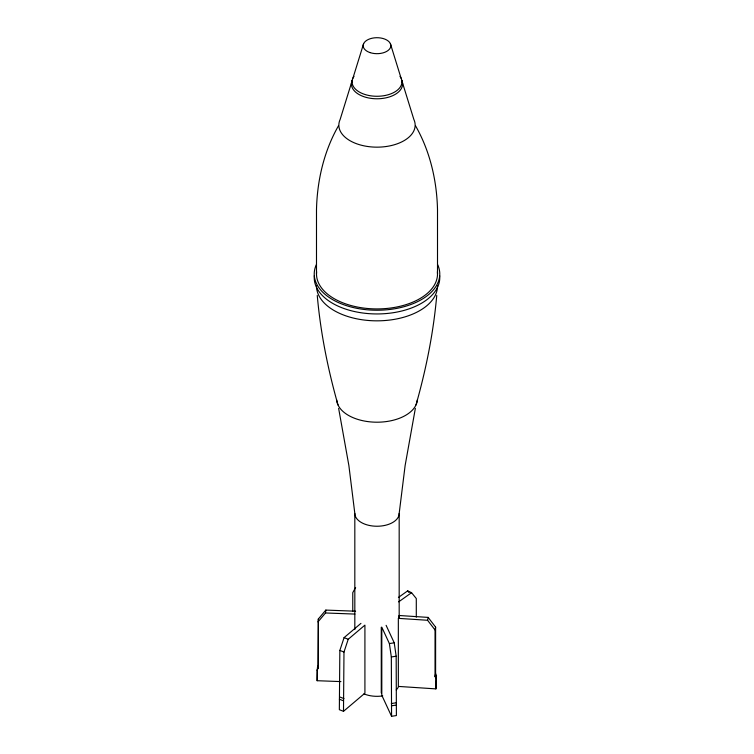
<?xml version="1.0" encoding="UTF-8"?>
<svg xmlns="http://www.w3.org/2000/svg" width="754" height="754" viewBox="0 0 754 754"><rect width="100%" height="100%" fill="white"/><g stroke="black" fill="none" stroke-linecap="round" stroke-linejoin="round"><path stroke-width="1.13" d="M436.745 295.417C433.484 332.486 426.142 369.13 416.01 404.917M399.177 617.837L399.177 513.436L405.124 465.538L415.36 408.376M340.912 681.597L317.132 680.711L317.132 670.212L317.999 668.468L318.329 619.006L325.822 610.09L355.605 611.202M317.132 670.212L318.329 665.584L318.329 619.006M317.999 668.468L318.329 665.584M317.132 680.711L317.453 667.328M317.999 621.89L325.502 612.974L325.822 610.09M427.575 620.278L398.338 618.355L398.338 686.413L435.906 688.883L435.906 678.383L435.039 676.545L435.039 629.976L427.575 620.278L428.14 617.403L398.989 615.49L398.989 617.837M435.039 629.976L435.605 627.102L428.14 617.403M435.039 676.545L435.605 673.68L435.605 627.102M435.906 678.383L436.481 675.509L435.605 673.68M435.906 688.883L436.481 675.509M343.494 711.324L343.984 652.05L348.216 639.269L364.917 625.132L364.917 693.18L343.494 711.324L339.347 709.693L339.847 650.419L344.078 637.639L360.94 623.37M352.929 78.171L363.626 43.619M355.624 587.46L352.768 592.653L352.768 611.277M338.442 125.861C323.909 151.243 317.123 180.724 316.492 209.819L316.492 273.994M398.414 597.451L407.669 590.872L411.561 592.691L416.293 598.535L416.293 617.158M398.659 601.862L411.561 592.691M389.384 643.567L394.229 642.823L396.17 656.206L396.397 715.555L391.562 716.3L381.807 695.292L381.807 627.234L389.384 643.567L391.335 656.96L391.562 716.3M391.335 656.96L396.17 656.206M391.335 703.539L396.17 702.785M391.562 705.801L396.397 705.056M325.502 612.974L354.946 614.076M344.078 637.639L348.216 639.269M339.847 650.419L343.984 652.05M339.847 696.998L343.984 698.628M339.347 699.194L343.494 700.824M407.669 590.872L409.026 592.54M415.558 125.861C430.091 151.243 436.877 180.724 437.508 209.819L437.508 273.994M386.105 625.32L394.229 642.823M390.374 43.619L401.071 78.171M337.99 404.917C327.858 369.13 320.516 332.486 317.255 295.417M338.64 408.376L348.876 465.538L354.823 513.436L354.823 629.562M381.27 627.243L381.27 692.954M400.016 76.38A24.92 14.383 0 0 1 377 96.276A24.92 14.383 0 0 1 353.984 76.38M437.377 271.723A60.509 34.929 0 0 1 377 308.923A60.509 34.929 0 0 1 316.623 271.723M437.508 285.907A60.509 34.929 0 0 1 377 320.836A60.509 34.929 0 0 1 316.492 285.907M437.631 264.616A62.77 36.239 0 0 1 377 310.233A62.77 36.239 0 0 1 316.369 264.616M439.657 275.615A62.77 36.239 0 0 1 377 313.947A62.77 36.239 0 0 1 314.343 275.615M417.348 399.893A40.386 23.317 0 0 1 377 422.202A40.386 23.317 0 0 1 336.652 399.893M399.177 513.436A22.177 12.809 0 0 1 377 526.245A22.177 12.809 0 0 1 354.823 513.436M398.423 686.837A22.177 12.809 0 0 1 396.208 689.929M382.74 695.895A22.177 12.809 0 0 1 363.965 693.887M352.307 80.197L340.148 119.434A38.152 22.026 0 0 0 377 147.162A38.152 22.026 0 0 0 413.852 119.434L401.693 80.197A25.57 14.76 0 0 1 377 98.783A25.57 14.76 0 0 1 352.307 80.197M370.082 52.61A13.845 7.992 0 0 0 390.845 45.692A13.845 7.992 0 0 0 370.082 38.774A13.845 7.992 0 0 0 370.082 52.61"/></g></svg>
